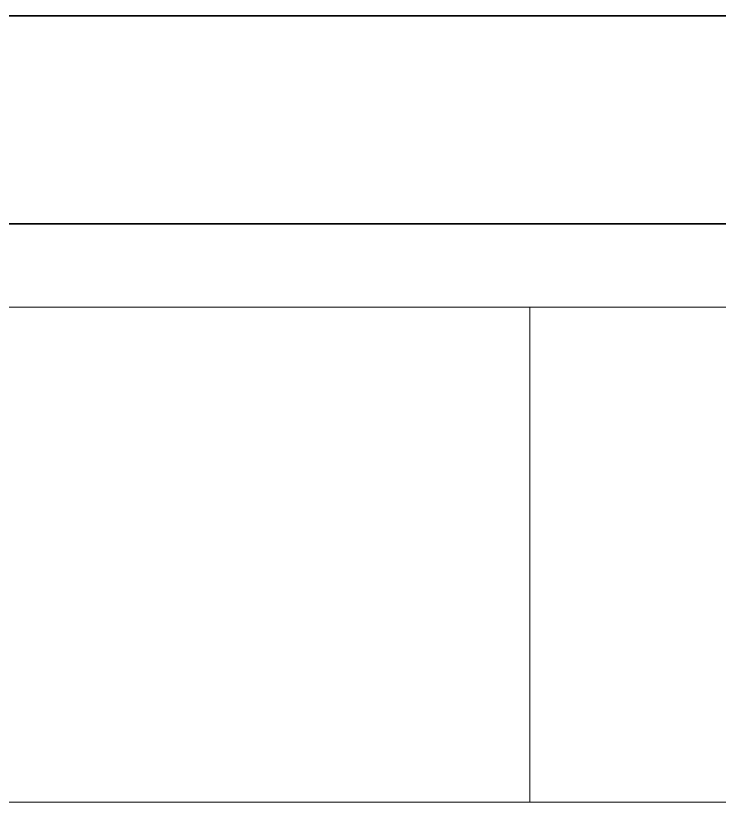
# Model space of a CAD drawing. Header units: millimetres. Extents: x -853488 to -774597, y -17231 to 22435.
# Drawn here: x -833772 to -832928, y 9199 to 10144 of the extents above; entities that cross this region are included whole.
import ezdxf

# ---------------------------------------------------------------- set-up
doc = ezdxf.new("R2010")
doc.units = ezdxf.units.MM
doc.layers.add('A-GLAZ-CURT', color=2, linetype='Continuous', lineweight=9)
doc.layers.add('WALL-E', color=2, linetype='Continuous', lineweight=35)

# ---------------------------------------------------------------- blocks, each defined once
blk = doc.blocks.new('System Panel - DPA-AR_Metal Ceiling Rectangular Panel-16017998-4261-01 ENLARGED UPPER PLATFORM LEVEL - REFLECTED CEILING PLAN - SHEET 2')
at = {"layer": 'A-GLAZ-CURT'}
for p, q in [((-833154.98, 9794.02), (-834606.95, 9794.02)), ((-834606.95, 9794.02), (-834606.95, 9199.02)), ((-834606.95, 9199.02), (-834606.95, 9794.02)), ((-834606.95, 9794.02), (-833154.98, 9794.02)), ((-833154.98, 9199.02), (-833154.98, 9794.02)), ((-833154.98, 9794.02), (-833154.98, 9199.02)), ((-834606.95, 9199.02), (-833154.98, 9199.02)), ((-833154.98, 9199.02), (-834606.95, 9199.02))]:
    blk.add_line(p, q, dxfattribs=at)
blk = doc.blocks.new('System Panel - DPA-AR_Metal Ceiling Rectangular Panel-16017999-4261-01 ENLARGED UPPER PLATFORM LEVEL - REFLECTED CEILING PLAN - SHEET 2')
at = {"layer": 'A-GLAZ-CURT'}
for p, q in [((-825954.98, 9794.02), (-828354.98, 9794.02)), ((-828354.98, 9794.02), (-828354.98, 9199.02)), ((-828354.98, 9199.02), (-828354.98, 9794.02)), ((-828354.98, 9794.02), (-825954.98, 9794.02)), ((-828354.98, 9199.02), (-825954.98, 9199.02)), ((-825954.98, 9199.02), (-828354.98, 9199.02))]:
    blk.add_line(p, q, dxfattribs=at)
blk = doc.blocks.new('*U464')
at = {"layer": 'A-GLAZ-CURT'}
for name, p in [('System Panel - DPA-AR_Metal Ceiling Rectangular Panel-16017998-4261-01 ENLARGED UPPER PLATFORM LEVEL - REFLECTED CEILING PLAN - SHEET 2', (801682.37, -3579.02)), ('System Panel - DPA-AR_Metal Ceiling Rectangular Panel-16017999-4261-01 ENLARGED UPPER PLATFORM LEVEL - REFLECTED CEILING PLAN - SHEET 2', (796882.37, -3579.02))]:
    blk.add_blockref(name, p, dxfattribs=at)

msp = doc.modelspace()

# ---------------------------------------------------------------- linework, layer by layer
at = {"layer": 'WALL-E'}
for p, q in [((-832907.37, 10144.02), (-834507.37, 10144.02)), ((-834507.37, 9894.02), (-832907.37, 9894.02))]:
    msp.add_line(p, q, dxfattribs=at)

# ---------------------------------------------------------------- block references
msp.add_blockref('*U464', (-801682.37, 3579.02))

doc.saveas('drawing.dxf')
